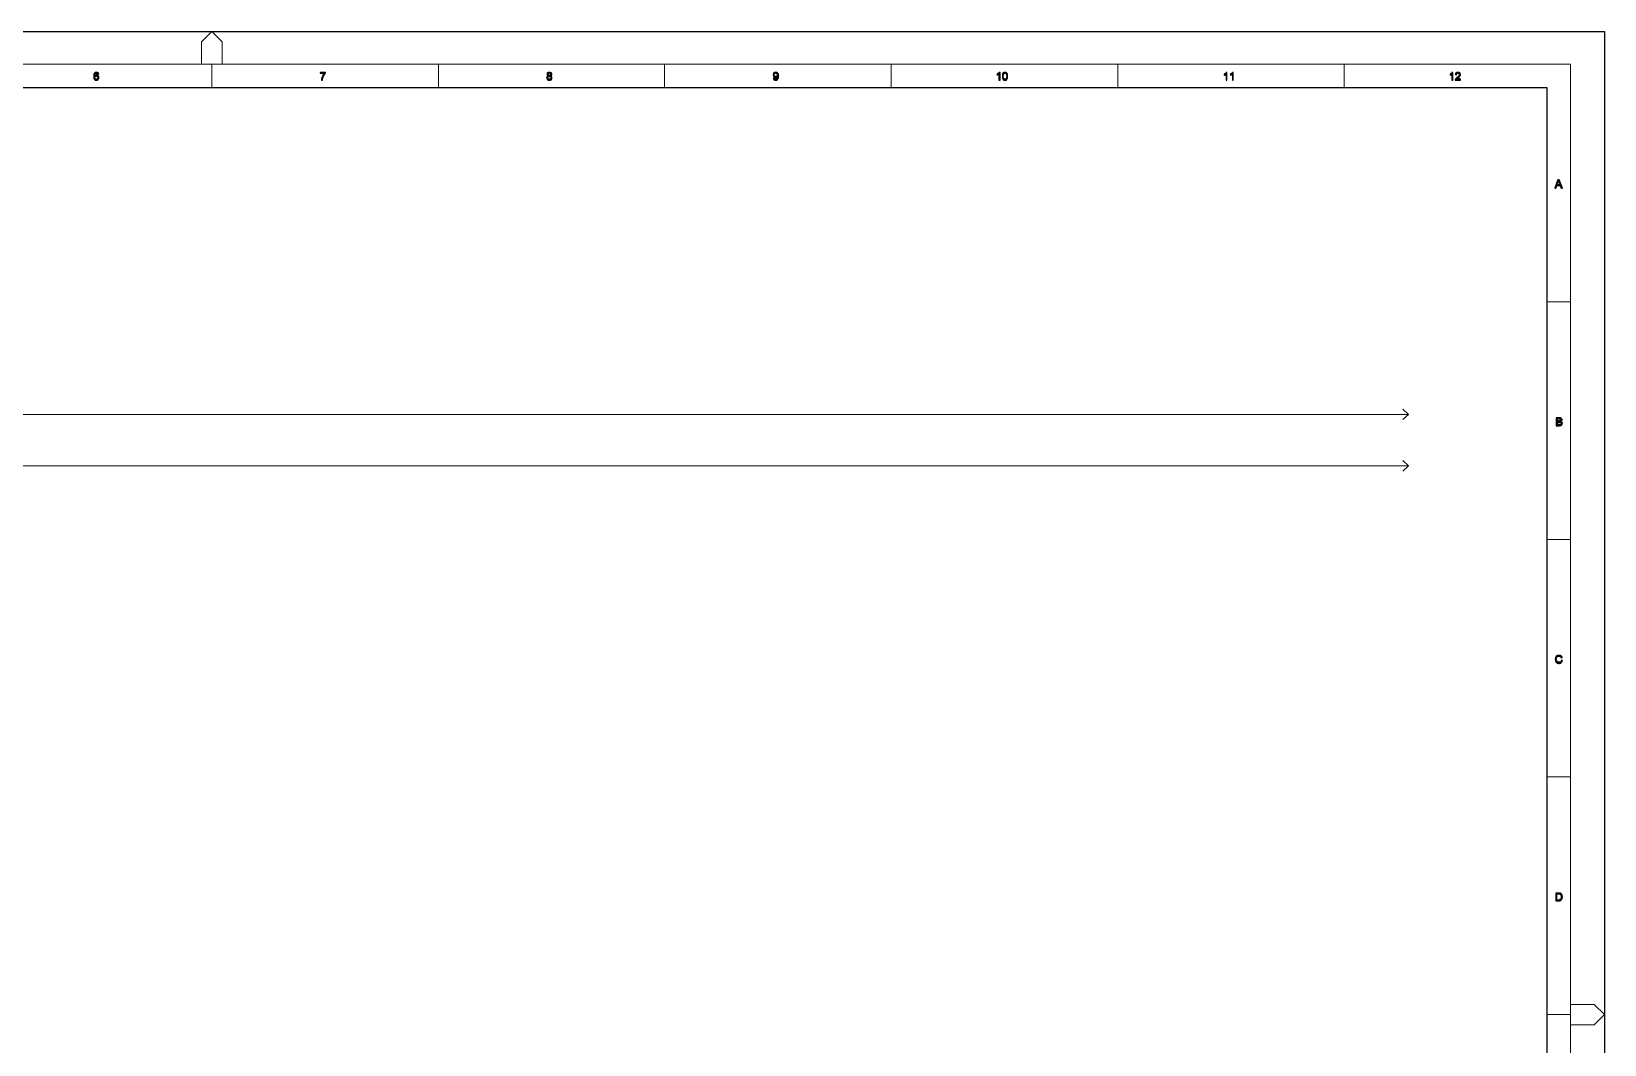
# Model space of a CAD drawing. Header units: millimetres. Extents: x 3 to 291, y 6 to 496.
# Drawn here: x 128.6 to 291.5, y 391.5 to 496.4 of the extents above; entities that cross this region are included whole.
import ezdxf

# ---------------------------------------------------------------- set-up
doc = ezdxf.new("R2010")
doc.units = ezdxf.units.MM
doc.layers.get('0').update_dxf_attribs({"linetype": 'CONTINUOUS'})

msp = doc.modelspace()

# ---------------------------------------------------------------- hatches: boundary and pattern name
for points in [[(135.14, 492.15), (135.1, 492.1), (135.1, 492.06), (135.05, 492.02), (135.05, 491.97), (135.05, 491.94), (135.05, 491.89), (135.02, 491.89), (135.02, 491.86), (135.02, 491.81), (135.02, 491.76), (135.02, 491.72), (135.02, 491.67), (135.05, 491.64), (135.05, 491.59), (135.05, 491.56), (135.05, 491.51), (135.1, 491.51), (135.1, 491.48), (135.14, 491.43), (135.19, 491.43), (135.19, 491.38), (135.22, 491.38), (135.27, 491.38), (135.32, 491.38), (135.3, 491.38), (135.35, 491.38), (135.4, 491.38), (135.43, 491.38), (135.43, 491.43), (135.48, 491.43), (135.48, 491.48), (135.32, 491.48), (135.3, 491.48), (135.27, 491.48), (135.22, 491.48), (135.22, 491.51), (135.19, 491.51), (135.19, 491.56), (135.14, 491.59), (135.14, 491.64), (135.14, 491.67), (135.14, 491.72), (135.19, 491.76), (135.22, 491.81), (135.14, 491.81), (135.14, 491.86), (135.14, 491.89), (135.14, 491.94), (135.14, 491.97), (135.14, 492.02), (135.19, 492.02), (135.19, 492.06), (135.22, 492.1), (135.27, 492.1), (135.32, 492.1), (135.32, 492.15)], [(135.32, 492.19), (135.3, 492.19), (135.27, 492.19), (135.22, 492.19), (135.19, 492.19), (135.19, 492.15), (135.14, 492.15), (135.14, 492.14), (135.32, 492.15), (135.3, 492.14), (135.35, 492.1), (135.4, 492.1), (135.43, 492.1), (135.43, 492.06), (135.43, 492.02), (135.43, 491.97), (135.57, 492.02), (135.57, 492.06), (135.52, 492.06), (135.52, 492.1), (135.48, 492.15), (135.48, 492.14), (135.43, 492.19), (135.4, 492.19), (135.35, 492.19)], [(135.32, 491.94), (135.3, 491.94), (135.27, 491.94), (135.27, 491.89), (135.22, 491.89), (135.19, 491.89), (135.19, 491.86), (135.14, 491.86), (135.14, 491.81), (135.22, 491.81), (135.27, 491.81), (135.32, 491.86), (135.48, 491.86), (135.43, 491.89), (135.4, 491.89), (135.35, 491.94)], [(159.03, 492.19), (158.48, 492.19), (158.48, 492.1), (158.9, 492.1), (158.9, 492.06), (158.86, 492.06), (158.86, 492.02), (158.81, 492.02), (158.81, 491.97), (158.78, 491.97), (158.78, 491.94), (158.78, 491.89), (158.73, 491.86), (158.73, 491.81), (158.7, 491.81), (158.7, 491.76), (158.7, 491.72), (158.65, 491.67), (158.65, 491.64), (158.65, 491.59), (158.65, 491.56), (158.61, 491.56), (158.61, 491.51), (158.6, 491.51), (158.61, 491.48), (158.6, 491.48), (158.61, 491.43), (158.6, 491.43), (158.61, 491.38), (158.6, 491.38), (158.7, 491.38), (158.7, 491.43), (158.73, 491.48), (158.73, 491.51), (158.73, 491.56), (158.73, 491.59), (158.73, 491.64), (158.78, 491.64), (158.78, 491.67), (158.78, 491.72), (158.81, 491.76), (158.81, 491.81), (158.86, 491.86), (158.86, 491.89), (158.9, 491.94), (158.9, 491.97), (158.94, 491.97), (158.94, 492.02), (158.99, 492.06), (158.99, 492.1), (159.03, 492.1)], [(182.19, 492.19), (182.16, 492.19), (182.11, 492.19), (182.07, 492.19), (182.02, 492.15), (182.02, 492.14), (181.99, 492.1), (181.99, 492.06), (181.99, 492.02), (181.99, 491.97), (181.99, 491.94), (181.99, 491.89), (182.02, 491.89), (182.02, 491.86), (182.07, 491.86), (182.07, 491.81), (182.02, 491.81), (181.99, 491.81), (181.99, 491.76), (181.94, 491.72), (181.94, 491.67), (181.94, 491.64), (181.94, 491.59), (181.94, 491.56), (181.94, 491.51), (181.99, 491.51), (181.99, 491.48), (182.02, 491.43), (182.19, 491.48), (182.16, 491.48), (182.11, 491.48), (182.07, 491.51), (182.07, 491.56), (182.02, 491.56), (182.02, 491.59), (182.02, 491.64), (182.02, 491.67), (182.07, 491.72), (182.11, 491.76), (182.16, 491.76), (182.19, 491.76), (182.19, 491.81), (182.41, 491.81), (182.37, 491.81), (182.32, 491.81), (182.32, 491.86), (182.37, 491.86), (182.19, 491.86), (182.16, 491.89), (182.11, 491.89), (182.11, 491.94), (182.07, 491.94), (182.07, 491.97), (182.07, 492.02), (182.07, 492.06), (182.11, 492.1), (182.16, 492.1), (182.19, 492.1), (182.19, 492.15), (182.41, 492.15), (182.37, 492.15), (182.37, 492.14), (182.32, 492.19), (182.29, 492.19), (182.24, 492.19)], [(182.41, 492.15), (182.19, 492.15), (182.19, 492.14), (182.24, 492.1), (182.29, 492.1), (182.32, 492.06), (182.32, 492.02), (182.32, 491.97), (182.32, 491.94), (182.29, 491.89), (182.24, 491.89), (182.19, 491.86), (182.37, 491.86), (182.41, 491.89), (182.41, 491.94), (182.45, 491.94), (182.45, 491.97), (182.45, 492.02), (182.45, 492.06), (182.41, 492.06), (182.41, 492.1)], [(205.45, 492.15), (205.45, 492.1), (205.4, 492.1), (205.4, 492.06), (205.4, 492.02), (205.4, 491.97), (205.37, 491.97), (205.37, 491.94), (205.37, 491.89), (205.4, 491.89), (205.4, 491.86), (205.4, 491.81), (205.4, 491.76), (205.45, 491.76), (205.45, 491.72), (205.67, 491.76), (205.62, 491.76), (205.58, 491.76), (205.53, 491.81), (205.48, 491.86), (205.48, 491.89), (205.48, 491.94), (205.48, 491.97), (205.48, 492.02), (205.53, 492.06), (205.53, 492.1), (205.58, 492.1), (205.62, 492.1), (205.67, 492.15)], [(205.67, 492.19), (205.62, 492.19), (205.58, 492.19), (205.53, 492.19), (205.48, 492.19), (205.48, 492.15), (205.48, 492.14), (205.45, 492.15), (205.67, 492.15), (205.67, 492.14), (205.7, 492.1), (205.75, 492.1), (205.75, 492.06), (205.78, 492.06), (205.78, 492.02), (205.78, 491.97), (205.83, 491.94), (205.78, 491.89), (205.78, 491.86), (205.78, 491.81), (205.75, 491.81), (205.75, 491.76), (205.83, 491.76), (205.83, 491.72), (205.83, 491.67), (205.83, 491.64), (205.78, 491.64), (205.78, 491.59), (205.78, 491.56), (205.75, 491.51), (205.7, 491.48), (205.67, 491.48), (205.62, 491.48), (205.83, 491.43), (205.83, 491.48), (205.87, 491.51), (205.87, 491.56), (205.87, 491.59), (205.92, 491.59), (205.92, 491.64), (205.92, 491.67), (205.92, 491.72), (205.92, 491.76), (205.92, 491.81), (205.92, 491.86), (205.92, 491.89), (205.92, 491.94), (205.92, 491.97), (205.92, 492.02), (205.87, 492.06), (205.87, 492.1), (205.83, 492.1), (205.83, 492.15), (205.78, 492.15), (205.78, 492.14), (205.78, 492.19), (205.75, 492.19), (205.7, 492.19)], [(228.61, 492.02), (228.58, 492.02), (228.58, 491.89), (228.58, 491.94), (228.61, 491.94), (228.66, 491.94), (228.66, 491.97), (228.7, 491.97), (228.75, 492.02)], [(228.88, 492.19), (228.78, 492.19), (228.75, 492.15), (228.75, 492.14), (228.75, 492.1), (228.7, 492.1), (228.66, 492.06), (228.61, 492.02), (228.75, 492.02), (228.75, 491.38), (228.88, 491.38)], [(229.21, 492.15), (229.16, 492.1), (229.16, 492.06), (229.13, 492.02), (229.13, 491.97), (229.13, 491.94), (229.13, 491.89), (229.13, 491.86), (229.13, 491.81), (229.13, 491.76), (229.13, 491.72), (229.13, 491.67), (229.13, 491.64), (229.13, 491.59), (229.16, 491.56), (229.16, 491.51), (229.16, 491.48), (229.21, 491.48), (229.21, 491.43), (229.26, 491.43), (229.26, 491.38), (229.29, 491.38), (229.34, 491.38), (229.38, 491.38), (229.43, 491.38), (229.46, 491.38), (229.51, 491.38), (229.51, 491.43), (229.56, 491.43), (229.54, 491.43), (229.56, 491.48), (229.38, 491.48), (229.34, 491.48), (229.29, 491.48), (229.29, 491.51), (229.26, 491.51), (229.26, 491.56), (229.26, 491.59), (229.21, 491.64), (229.21, 491.67), (229.21, 491.72), (229.21, 491.76), (229.21, 491.81), (229.21, 491.86), (229.21, 491.89), (229.21, 491.94), (229.26, 491.97), (229.26, 492.02), (229.26, 492.06), (229.29, 492.1), (229.34, 492.1), (229.38, 492.1), (229.38, 492.15)], [(229.38, 492.19), (229.34, 492.19), (229.29, 492.19), (229.26, 492.19), (229.26, 492.15), (229.21, 492.15), (229.21, 492.14), (229.38, 492.15), (229.38, 492.14), (229.43, 492.1), (229.46, 492.1), (229.46, 492.06), (229.51, 492.06), (229.51, 492.02), (229.56, 491.97), (229.54, 491.97), (229.56, 491.94), (229.56, 491.89), (229.54, 491.89), (229.56, 491.86), (229.56, 491.81), (229.54, 491.81), (229.56, 491.76), (229.56, 491.72), (229.56, 491.67), (229.54, 491.67), (229.56, 491.64), (229.54, 491.64), (229.56, 491.59), (229.51, 491.59), (229.51, 491.56), (229.51, 491.51), (229.46, 491.51), (229.46, 491.48), (229.43, 491.48), (229.38, 491.48), (229.56, 491.48), (229.59, 491.48), (229.59, 491.51), (229.59, 491.56), (229.64, 491.56), (229.64, 491.59), (229.64, 491.64), (229.64, 491.67), (229.64, 491.72), (229.64, 491.76), (229.64, 491.81), (229.64, 491.86), (229.64, 491.89), (229.64, 491.94), (229.64, 491.97), (229.64, 492.02), (229.59, 492.06), (229.59, 492.1), (229.56, 492.1), (229.56, 492.15), (229.54, 492.14), (229.51, 492.19), (229.46, 492.19), (229.43, 492.19)], [(252.17, 492.02), (252.12, 492.02), (252.07, 491.97), (252.07, 491.89), (252.12, 491.89), (252.17, 491.94), (252.21, 491.94), (252.21, 491.97), (252.26, 491.97), (252.29, 492.02)], [(252.37, 492.19), (252.34, 492.19), (252.29, 492.19), (252.29, 492.15), (252.29, 492.14), (252.26, 492.1), (252.21, 492.06), (252.17, 492.06), (252.17, 492.02), (252.29, 492.02), (252.29, 491.38), (252.37, 491.38)], [(252.8, 492.02), (252.75, 492.02), (252.72, 491.97), (252.72, 491.89), (252.75, 491.89), (252.8, 491.94), (252.85, 491.94), (252.84, 491.94), (252.85, 491.97), (252.89, 491.97), (252.93, 492.02)], [(253.02, 492.19), (252.97, 492.19), (252.93, 492.19), (252.93, 492.15), (252.93, 492.14), (252.89, 492.1), (252.85, 492.06), (252.84, 492.06), (252.8, 492.02), (252.93, 492.02), (252.93, 491.38), (253.02, 491.38)], [(275.55, 492.02), (275.5, 492.02), (275.47, 491.97), (275.47, 491.89), (275.5, 491.89), (275.5, 491.94), (275.55, 491.94), (275.58, 491.94), (275.58, 491.97), (275.63, 491.97), (275.63, 492.02), (275.67, 492.02)], [(275.75, 492.19), (275.72, 492.19), (275.67, 492.19), (275.67, 492.15), (275.67, 492.14), (275.63, 492.1), (275.58, 492.06), (275.55, 492.06), (275.55, 492.02), (275.67, 492.02), (275.67, 491.38), (275.75, 491.38)], [(276.31, 492.19), (276.26, 492.19), (276.23, 492.19), (276.18, 492.19), (276.15, 492.19), (276.15, 492.15), (276.13, 492.14), (276.1, 492.15), (276.1, 492.1), (276.05, 492.1), (276.05, 492.06), (276.05, 492.02), (276.01, 491.97), (276.15, 491.94), (276.15, 491.97), (276.13, 491.97), (276.15, 492.02), (276.13, 492.02), (276.18, 492.06), (276.23, 492.1), (276.26, 492.1), (276.31, 492.1), (276.48, 492.1), (276.48, 492.15), (276.48, 492.14), (276.43, 492.15), (276.43, 492.14), (276.4, 492.19), (276.35, 492.19)], [(276.48, 492.1), (276.31, 492.1), (276.35, 492.1), (276.4, 492.1), (276.4, 492.06), (276.43, 492.06), (276.43, 492.02), (276.43, 491.97), (276.43, 491.94), (276.43, 491.89), (276.4, 491.89), (276.4, 491.86), (276.4, 491.81), (276.35, 491.81), (276.35, 491.76), (276.31, 491.76), (276.26, 491.72), (276.23, 491.67), (276.18, 491.67), (276.18, 491.64), (276.15, 491.59), (276.13, 491.59), (276.1, 491.59), (276.1, 491.56), (276.05, 491.51), (276.05, 491.48), (276.01, 491.48), (276.01, 491.43), (276.01, 491.38), (276.56, 491.38), (276.56, 491.48), (276.15, 491.48), (276.13, 491.48), (276.18, 491.48), (276.18, 491.51), (276.23, 491.56), (276.26, 491.59), (276.31, 491.64), (276.35, 491.64), (276.35, 491.67), (276.4, 491.67), (276.4, 491.72), (276.43, 491.72), (276.43, 491.76), (276.48, 491.76), (276.48, 491.81), (276.53, 491.86), (276.53, 491.89), (276.56, 491.94), (276.56, 491.97), (276.56, 492.02), (276.53, 492.02), (276.53, 492.06), (276.53, 492.1)], [(135.48, 491.86), (135.32, 491.86), (135.3, 491.86), (135.35, 491.81), (135.4, 491.81), (135.43, 491.76), (135.43, 491.72), (135.48, 491.67), (135.48, 491.64), (135.48, 491.59), (135.43, 491.56), (135.43, 491.51), (135.4, 491.51), (135.4, 491.48), (135.35, 491.48), (135.32, 491.48), (135.48, 491.48), (135.52, 491.48), (135.52, 491.51), (135.57, 491.56), (135.57, 491.59), (135.57, 491.64), (135.57, 491.67), (135.57, 491.72), (135.57, 491.76), (135.52, 491.81)], [(182.41, 491.81), (182.19, 491.81), (182.24, 491.81), (182.24, 491.76), (182.29, 491.76), (182.32, 491.76), (182.32, 491.72), (182.37, 491.72), (182.37, 491.67), (182.37, 491.64), (182.37, 491.59), (182.37, 491.56), (182.32, 491.51), (182.29, 491.48), (182.24, 491.48), (182.19, 491.48), (182.02, 491.43), (182.07, 491.43), (182.07, 491.38), (182.11, 491.38), (182.16, 491.38), (182.19, 491.38), (182.24, 491.38), (182.29, 491.38), (182.32, 491.38), (182.37, 491.43), (182.41, 491.43), (182.41, 491.48), (182.45, 491.51), (182.45, 491.56), (182.45, 491.59), (182.45, 491.64), (182.45, 491.67), (182.45, 491.72), (182.45, 491.76), (182.41, 491.76)], [(205.48, 491.59), (205.4, 491.59), (205.4, 491.56), (205.4, 491.51), (205.45, 491.48), (205.45, 491.43), (205.48, 491.43), (205.53, 491.38), (205.58, 491.38), (205.62, 491.38), (205.67, 491.38), (205.7, 491.38), (205.75, 491.38), (205.78, 491.43), (205.83, 491.43), (205.62, 491.48), (205.58, 491.48), (205.53, 491.48), (205.53, 491.51), (205.48, 491.56)], [(205.75, 491.76), (205.7, 491.76), (205.67, 491.76), (205.45, 491.72), (205.48, 491.72), (205.48, 491.67), (205.53, 491.67), (205.58, 491.67), (205.62, 491.67), (205.67, 491.67), (205.7, 491.67), (205.75, 491.67), (205.75, 491.72), (205.78, 491.72), (205.78, 491.76), (205.83, 491.76)], [(286.77, 481.05), (286.64, 481.05), (286.31, 480.21), (286.44, 480.21), (286.52, 480.46), (286.85, 480.46), (286.55, 480.54), (286.64, 480.79), (286.69, 480.84), (286.69, 480.89), (286.69, 480.92), (286.69, 480.97)], [(286.77, 481.05), (286.69, 480.97), (286.69, 480.92), (286.74, 480.89), (286.72, 480.89), (286.74, 480.84), (286.72, 480.84), (286.74, 480.79), (286.77, 480.79), (286.85, 480.54), (286.55, 480.54), (286.85, 480.46), (286.98, 480.21), (287.12, 480.21)], [(286.77, 456.43), (286.47, 456.43), (286.47, 455.59), (286.77, 455.59), (286.82, 455.59), (286.85, 455.64), (286.9, 455.64), (286.93, 455.64), (286.98, 455.64), (287.02, 455.67), (287.02, 455.72), (286.6, 455.72), (286.6, 455.97), (286.77, 455.97), (287.02, 455.97), (287.02, 456.02), (286.98, 456.02), (286.93, 456.05), (286.98, 456.05), (286.6, 456.1), (286.6, 456.35), (286.74, 456.35), (287.02, 456.35), (286.98, 456.35), (286.98, 456.4), (286.93, 456.4), (286.9, 456.4), (286.9, 456.43), (286.85, 456.43), (286.82, 456.43)], [(287.02, 456.35), (286.74, 456.35), (286.77, 456.35), (286.77, 456.32), (286.82, 456.32), (286.85, 456.32), (286.9, 456.32), (286.93, 456.27), (286.93, 456.24), (286.93, 456.19), (286.93, 456.15), (286.93, 456.14), (286.9, 456.1), (286.85, 456.1), (286.82, 456.1), (286.77, 456.1), (286.6, 456.1), (286.98, 456.05), (286.98, 456.1), (287.02, 456.1), (287.02, 456.15), (287.02, 456.14), (287.07, 456.19), (287.07, 456.24), (287.07, 456.27), (287.02, 456.27), (287.02, 456.32)], [(287.02, 455.97), (286.77, 455.97), (286.82, 455.97), (286.85, 455.97), (286.9, 455.97), (286.93, 455.97), (286.93, 455.94), (286.98, 455.94), (286.98, 455.89), (286.98, 455.86), (286.98, 455.81), (286.98, 455.76), (286.93, 455.76), (286.93, 455.72), (286.9, 455.72), (286.85, 455.72), (286.82, 455.72), (286.77, 455.72), (286.6, 455.72), (287.02, 455.72), (287.07, 455.72), (287.07, 455.76), (287.07, 455.81), (287.12, 455.86), (287.12, 455.89), (287.07, 455.89), (287.07, 455.94), (287.07, 455.97)], [(286.77, 431.83), (286.74, 431.83), (286.69, 431.83), (286.64, 431.83), (286.6, 431.83), (286.55, 431.8), (286.55, 431.78), (286.52, 431.8), (286.52, 431.78), (286.52, 431.75), (286.47, 431.75), (286.47, 431.7), (286.44, 431.7), (286.44, 431.67), (286.39, 431.62), (286.39, 431.58), (286.39, 431.53), (286.39, 431.5), (286.34, 431.45), (286.34, 431.4), (286.39, 431.37), (286.39, 431.32), (286.39, 431.29), (286.39, 431.24), (286.44, 431.2), (286.44, 431.15), (286.47, 431.12), (286.52, 431.07), (286.74, 431.12), (286.72, 431.12), (286.69, 431.12), (286.64, 431.12), (286.6, 431.12), (286.6, 431.15), (286.55, 431.15), (286.55, 431.2), (286.52, 431.2), (286.52, 431.24), (286.52, 431.29), (286.47, 431.32), (286.47, 431.37), (286.47, 431.4), (286.47, 431.45), (286.47, 431.5), (286.47, 431.53), (286.52, 431.58), (286.52, 431.62), (286.52, 431.67), (286.55, 431.67), (286.55, 431.7), (286.6, 431.7), (286.64, 431.75), (286.69, 431.75), (286.74, 431.75), (286.77, 431.75), (286.98, 431.75), (286.98, 431.8), (286.93, 431.8), (286.93, 431.78), (286.9, 431.83), (286.85, 431.83), (286.82, 431.83)], [(286.98, 431.75), (286.77, 431.75), (286.82, 431.75), (286.85, 431.75), (286.85, 431.7), (286.9, 431.7), (286.93, 431.67), (286.93, 431.62), (286.98, 431.62), (286.98, 431.58), (287.07, 431.62), (287.07, 431.67), (287.02, 431.7), (287.02, 431.75)], [(286.98, 431.29), (286.98, 431.24), (286.93, 431.24), (286.93, 431.2), (286.93, 431.15), (286.9, 431.15), (286.85, 431.12), (286.82, 431.12), (286.77, 431.12), (286.74, 431.12), (286.52, 431.07), (286.55, 431.02), (286.6, 431.02), (286.64, 431.02), (286.69, 430.99), (286.74, 430.99), (286.77, 430.99), (286.82, 430.99), (286.82, 431.02), (286.85, 431.02), (286.9, 431.02), (286.93, 431.02), (286.93, 431.07), (286.98, 431.07), (286.98, 431.12), (287.02, 431.12), (287.02, 431.15), (287.07, 431.15), (287.07, 431.2), (287.07, 431.24), (287.12, 431.29)], [(286.69, 407.23), (286.44, 407.23), (286.44, 406.42), (286.74, 406.42), (286.72, 406.42), (286.77, 406.42), (286.82, 406.42), (286.85, 406.42), (286.9, 406.47), (286.93, 406.47), (286.98, 406.5), (286.52, 406.5), (286.52, 407.15), (286.69, 407.15), (286.98, 407.15), (286.98, 407.18), (286.93, 407.18), (286.9, 407.18), (286.9, 407.23), (286.85, 407.23), (286.82, 407.23), (286.77, 407.23), (286.74, 407.23)], [(286.98, 407.15), (286.69, 407.15), (286.74, 407.15), (286.77, 407.15), (286.82, 407.15), (286.85, 407.15), (286.85, 407.1), (286.9, 407.1), (286.9, 407.05), (286.93, 407.05), (286.93, 407.02), (286.93, 406.97), (286.98, 406.97), (286.98, 406.93), (286.98, 406.88), (286.98, 406.85), (286.98, 406.8), (286.98, 406.77), (286.98, 406.72), (286.98, 406.67), (286.93, 406.67), (286.93, 406.64), (286.93, 406.59), (286.9, 406.59), (286.9, 406.55), (286.85, 406.55), (286.82, 406.55), (286.82, 406.5), (286.77, 406.5), (286.74, 406.5), (286.69, 406.5), (286.52, 406.5), (286.98, 406.5), (286.98, 406.55), (287.02, 406.55), (287.02, 406.59), (287.07, 406.64), (287.07, 406.67), (287.07, 406.72), (287.07, 406.77), (287.12, 406.8), (287.12, 406.85), (287.12, 406.88), (287.07, 406.88), (287.07, 406.93), (287.07, 406.97), (287.07, 407.02), (287.07, 407.05), (287.02, 407.05), (287.02, 407.1)]]:
    msp.add_hatch(color=7).paths.add_polyline_path(points)

# ---------------------------------------------------------------- linework, layer by layer
at = {"color": 7, "linetype": 'Continuous', "lineweight": 25}
for points in [[(3.04, 496.42), (291.47, 496.42), (291.47, 292.69), (3.04, 292.69)], [(9.02, 490.62), (285.49, 490.62), (285.49, 298.76), (9.02, 298.76)]]:
    msp.add_lwpolyline(points, close=True, dxfattribs=at)
at = {"color": 7, "linetype": 'Continuous', "lineweight": 5}
for points in [[(146.19, 493.03), (146.19, 495.36), (147.25, 496.42), (148.31, 495.36), (148.31, 493.03)], [(147.25, 490.58), (147.25, 493.03), (147.25, 493.03)], [(170.72, 490.58), (170.72, 493.03), (170.72, 493.03)], [(194.14, 490.58), (194.14, 493.03), (194.14, 493.03)], [(217.61, 490.58), (217.61, 493.03), (217.61, 493.03)], [(241.07, 490.58), (241.07, 493.03), (241.07, 493.03)], [(264.5, 490.58), (264.5, 493.03), (264.5, 493.03)], [(285.49, 468.43), (287.96, 468.43), (287.96, 468.43)], [(285.49, 443.83), (287.96, 443.83), (287.96, 443.83)], [(285.49, 419.26), (287.96, 419.26), (287.96, 419.26)], [(285.49, 394.64), (287.96, 394.64), (287.96, 394.64)], [(287.96, 395.7), (290.41, 395.7), (291.47, 394.64), (290.41, 393.58), (287.96, 393.58)]]:
    msp.add_lwpolyline(points, dxfattribs=at)
msp.add_lwpolyline([(6.55, 493.03), (287.96, 493.03), (287.96, 296.27), (6.55, 296.27)], close=True, dxfattribs=at)
at = {"color": 7, "linetype": 'Continuous', "lineweight": -2}
for points in [[(135.14, 492.15), (135.1, 492.1), (135.1, 492.1), (135.1, 492.1), (135.1, 492.1), (135.1, 492.06), (135.1, 492.06), (135.05, 492.02), (135.05, 492.02), (135.05, 491.97), (135.05, 491.97), (135.05, 491.94), (135.05, 491.94), (135.05, 491.89), (135.02, 491.89), (135.02, 491.86), (135.02, 491.81), (135.02, 491.81), (135.02, 491.76), (135.02, 491.76), (135.02, 491.72), (135.02, 491.72), (135.02, 491.67), (135.05, 491.64), (135.05, 491.64), (135.05, 491.59), (135.05, 491.59), (135.05, 491.56), (135.05, 491.56), (135.05, 491.51), (135.1, 491.51), (135.1, 491.51), (135.1, 491.48), (135.1, 491.48), (135.1, 491.48), (135.14, 491.43), (135.14, 491.43), (135.19, 491.43), (135.19, 491.38), (135.19, 491.38), (135.22, 491.38), (135.22, 491.38), (135.27, 491.38), (135.32, 491.38), (135.3, 491.38), (135.3, 491.38), (135.35, 491.38), (135.35, 491.38), (135.4, 491.38), (135.4, 491.38), (135.43, 491.38), (135.43, 491.43), (135.43, 491.43), (135.48, 491.43), (135.48, 491.43), (135.48, 491.48), (135.32, 491.48), (135.3, 491.48), (135.27, 491.48), (135.27, 491.48), (135.22, 491.48), (135.22, 491.48), (135.22, 491.51), (135.19, 491.51), (135.19, 491.51), (135.19, 491.56), (135.19, 491.56), (135.14, 491.59), (135.14, 491.59), (135.14, 491.64), (135.14, 491.64), (135.14, 491.64), (135.14, 491.67), (135.14, 491.72), (135.14, 491.72), (135.19, 491.76), (135.19, 491.76), (135.19, 491.76), (135.22, 491.81), (135.22, 491.81), (135.14, 491.81), (135.14, 491.81), (135.14, 491.86), (135.14, 491.89), (135.14, 491.89), (135.14, 491.94), (135.14, 491.94), (135.14, 491.97), (135.14, 491.97), (135.14, 492.02), (135.19, 492.02), (135.19, 492.02), (135.19, 492.06), (135.19, 492.06), (135.22, 492.1), (135.22, 492.1), (135.27, 492.1), (135.27, 492.1), (135.32, 492.1), (135.32, 492.15)], [(135.32, 492.19), (135.3, 492.19), (135.27, 492.19), (135.27, 492.19), (135.22, 492.19), (135.22, 492.19), (135.19, 492.19), (135.19, 492.19), (135.19, 492.15), (135.14, 492.15), (135.14, 492.14), (135.32, 492.15), (135.3, 492.14), (135.35, 492.1), (135.35, 492.1), (135.4, 492.1), (135.4, 492.1), (135.43, 492.1), (135.43, 492.06), (135.43, 492.06), (135.43, 492.06), (135.43, 492.02), (135.43, 491.97), (135.57, 492.02), (135.57, 492.02), (135.57, 492.06), (135.52, 492.06), (135.52, 492.1), (135.52, 492.1), (135.52, 492.1), (135.48, 492.15), (135.48, 492.14), (135.48, 492.14), (135.43, 492.19), (135.43, 492.19), (135.4, 492.19), (135.4, 492.19), (135.35, 492.19), (135.35, 492.19)], [(135.32, 491.94), (135.3, 491.94), (135.3, 491.94), (135.27, 491.94), (135.27, 491.89), (135.22, 491.89), (135.22, 491.89), (135.22, 491.89), (135.19, 491.89), (135.19, 491.86), (135.14, 491.86), (135.14, 491.86), (135.14, 491.81), (135.22, 491.81), (135.22, 491.81), (135.27, 491.81), (135.27, 491.81), (135.32, 491.86), (135.48, 491.86), (135.48, 491.86), (135.48, 491.86), (135.43, 491.89), (135.43, 491.89), (135.4, 491.89), (135.4, 491.89), (135.35, 491.94), (135.35, 491.94)], [(159.03, 492.19), (158.48, 492.19), (158.48, 492.1), (158.9, 492.1), (158.9, 492.06), (158.86, 492.06), (158.86, 492.06), (158.86, 492.02), (158.81, 492.02), (158.81, 491.97), (158.81, 491.97), (158.78, 491.97), (158.78, 491.94), (158.78, 491.94), (158.78, 491.89), (158.73, 491.86), (158.73, 491.86), (158.73, 491.86), (158.73, 491.81), (158.7, 491.81), (158.7, 491.76), (158.7, 491.76), (158.7, 491.72), (158.7, 491.72), (158.65, 491.67), (158.65, 491.67), (158.65, 491.64), (158.65, 491.64), (158.65, 491.59), (158.65, 491.59), (158.65, 491.56), (158.61, 491.56), (158.61, 491.51), (158.6, 491.51), (158.61, 491.48), (158.6, 491.48), (158.61, 491.43), (158.6, 491.43), (158.61, 491.38), (158.6, 491.38), (158.7, 491.38), (158.7, 491.38), (158.7, 491.43), (158.7, 491.43), (158.73, 491.48), (158.73, 491.51), (158.73, 491.51), (158.73, 491.56), (158.73, 491.56), (158.73, 491.59), (158.73, 491.59), (158.73, 491.59), (158.73, 491.64), (158.78, 491.64), (158.78, 491.67), (158.78, 491.67), (158.78, 491.72), (158.78, 491.72), (158.81, 491.76), (158.81, 491.76), (158.81, 491.81), (158.81, 491.81), (158.86, 491.86), (158.86, 491.86), (158.86, 491.89), (158.86, 491.89), (158.9, 491.94), (158.9, 491.94), (158.9, 491.97), (158.94, 491.97), (158.94, 492.02), (158.94, 492.02), (158.94, 492.02), (158.99, 492.06), (158.99, 492.06), (158.99, 492.1), (159.03, 492.1)], [(182.19, 492.19), (182.19, 492.19), (182.16, 492.19), (182.16, 492.19), (182.11, 492.19), (182.11, 492.19), (182.07, 492.19), (182.07, 492.19), (182.02, 492.15), (182.02, 492.14), (182.02, 492.14), (181.99, 492.1), (181.99, 492.1), (181.99, 492.1), (181.99, 492.06), (181.99, 492.06), (181.99, 492.02), (181.99, 492.02), (181.99, 491.97), (181.99, 491.97), (181.99, 491.94), (181.99, 491.94), (181.99, 491.89), (181.99, 491.89), (182.02, 491.89), (182.02, 491.86), (182.02, 491.86), (182.07, 491.86), (182.07, 491.86), (182.07, 491.86), (182.07, 491.81), (182.02, 491.81), (182.02, 491.81), (181.99, 491.81), (181.99, 491.76), (181.99, 491.76), (181.99, 491.76), (181.94, 491.72), (181.94, 491.72), (181.94, 491.67), (181.94, 491.67), (181.94, 491.64), (181.94, 491.64), (181.94, 491.59), (181.94, 491.59), (181.94, 491.56), (181.94, 491.56), (181.94, 491.51), (181.99, 491.51), (181.99, 491.48), (181.99, 491.48), (182.02, 491.43), (182.19, 491.48), (182.19, 491.48), (182.16, 491.48), (182.16, 491.48), (182.11, 491.48), (182.11, 491.48), (182.07, 491.51), (182.07, 491.51), (182.07, 491.56), (182.02, 491.56), (182.02, 491.59), (182.02, 491.59), (182.02, 491.64), (182.02, 491.64), (182.02, 491.67), (182.02, 491.67), (182.07, 491.72), (182.07, 491.72), (182.07, 491.72), (182.11, 491.76), (182.11, 491.76), (182.11, 491.76), (182.16, 491.76), (182.19, 491.76), (182.19, 491.81), (182.41, 491.81), (182.37, 491.81), (182.37, 491.81), (182.32, 491.81), (182.32, 491.86), (182.32, 491.86), (182.32, 491.86), (182.37, 491.86), (182.37, 491.86), (182.19, 491.86), (182.19, 491.86), (182.16, 491.89), (182.16, 491.89), (182.11, 491.89), (182.11, 491.89), (182.11, 491.94), (182.07, 491.94), (182.07, 491.97), (182.07, 491.97), (182.07, 492.02), (182.07, 492.02), (182.07, 492.02), (182.07, 492.06), (182.07, 492.06), (182.11, 492.1), (182.11, 492.1), (182.16, 492.1), (182.16, 492.1), (182.19, 492.1), (182.19, 492.15), (182.41, 492.15), (182.37, 492.15), (182.37, 492.14), (182.37, 492.14), (182.32, 492.19), (182.32, 492.19), (182.29, 492.19), (182.29, 492.19), (182.24, 492.19), (182.24, 492.19)], [(182.41, 492.15), (182.19, 492.15), (182.19, 492.14), (182.24, 492.1), (182.29, 492.1), (182.29, 492.1), (182.29, 492.1), (182.32, 492.06), (182.32, 492.06), (182.32, 492.06), (182.32, 492.02), (182.32, 491.97), (182.32, 491.97), (182.32, 491.97), (182.32, 491.94), (182.32, 491.94), (182.29, 491.89), (182.29, 491.89), (182.29, 491.89), (182.24, 491.89), (182.24, 491.89), (182.19, 491.86), (182.37, 491.86), (182.41, 491.89), (182.41, 491.89), (182.41, 491.89), (182.41, 491.94), (182.45, 491.94), (182.45, 491.97), (182.45, 491.97), (182.45, 492.02), (182.45, 492.02), (182.45, 492.06), (182.41, 492.06), (182.41, 492.1), (182.41, 492.1)], [(205.45, 492.15), (205.45, 492.1), (205.45, 492.1), (205.4, 492.1), (205.4, 492.06), (205.4, 492.06), (205.4, 492.02), (205.4, 492.02), (205.4, 491.97), (205.37, 491.97), (205.37, 491.94), (205.37, 491.94), (205.37, 491.89), (205.4, 491.89), (205.4, 491.86), (205.4, 491.86), (205.4, 491.81), (205.4, 491.81), (205.4, 491.76), (205.45, 491.76), (205.45, 491.72), (205.67, 491.76), (205.62, 491.76), (205.62, 491.76), (205.58, 491.76), (205.58, 491.76), (205.53, 491.81), (205.53, 491.81), (205.53, 491.81), (205.53, 491.81), (205.48, 491.86), (205.48, 491.86), (205.48, 491.89), (205.48, 491.89), (205.48, 491.94), (205.48, 491.94), (205.48, 491.97), (205.48, 491.97), (205.48, 492.02), (205.48, 492.02), (205.53, 492.06), (205.53, 492.06), (205.53, 492.1), (205.58, 492.1), (205.58, 492.1), (205.62, 492.1), (205.62, 492.1), (205.67, 492.15)], [(205.67, 492.19), (205.62, 492.19), (205.62, 492.19), (205.58, 492.19), (205.58, 492.19), (205.53, 492.19), (205.53, 492.19), (205.48, 492.19), (205.48, 492.15), (205.48, 492.14), (205.45, 492.15), (205.67, 492.15), (205.67, 492.14), (205.7, 492.1), (205.7, 492.1), (205.75, 492.1), (205.75, 492.1), (205.75, 492.06), (205.78, 492.06), (205.78, 492.06), (205.78, 492.02), (205.78, 492.02), (205.78, 491.97), (205.78, 491.97), (205.83, 491.94), (205.83, 491.94), (205.78, 491.89), (205.78, 491.89), (205.78, 491.86), (205.78, 491.86), (205.78, 491.81), (205.75, 491.81), (205.75, 491.81), (205.75, 491.76), (205.83, 491.76), (205.83, 491.76), (205.83, 491.72), (205.83, 491.72), (205.83, 491.67), (205.83, 491.67), (205.83, 491.64), (205.78, 491.64), (205.78, 491.59), (205.78, 491.59), (205.78, 491.56), (205.78, 491.56), (205.78, 491.56), (205.75, 491.51), (205.75, 491.51), (205.75, 491.51), (205.7, 491.48), (205.7, 491.48), (205.67, 491.48), (205.67, 491.48), (205.62, 491.48), (205.83, 491.43), (205.83, 491.48), (205.83, 491.48), (205.87, 491.51), (205.87, 491.51), (205.87, 491.56), (205.87, 491.56), (205.87, 491.56), (205.87, 491.59), (205.92, 491.59), (205.92, 491.64), (205.92, 491.64), (205.92, 491.67), (205.92, 491.67), (205.92, 491.72), (205.92, 491.72), (205.92, 491.76), (205.92, 491.76), (205.92, 491.81), (205.92, 491.81), (205.92, 491.86), (205.92, 491.89), (205.92, 491.89), (205.92, 491.94), (205.92, 491.94), (205.92, 491.97), (205.92, 491.97), (205.92, 492.02), (205.92, 492.02), (205.87, 492.06), (205.87, 492.06), (205.87, 492.06), (205.87, 492.1), (205.87, 492.1), (205.83, 492.1), (205.83, 492.15), (205.78, 492.15), (205.78, 492.14), (205.78, 492.19), (205.75, 492.19), (205.75, 492.19), (205.7, 492.19), (205.7, 492.19)], [(228.61, 492.02), (228.61, 492.02), (228.58, 492.02), (228.58, 492.02), (228.58, 491.89), (228.58, 491.89), (228.58, 491.94), (228.61, 491.94), (228.61, 491.94), (228.66, 491.94), (228.66, 491.97), (228.66, 491.97), (228.7, 491.97), (228.7, 491.97), (228.75, 492.02), (228.75, 492.02), (228.75, 492.02)], [(228.88, 492.19), (228.78, 492.19), (228.78, 492.19), (228.78, 492.19), (228.78, 492.19), (228.75, 492.15), (228.75, 492.14), (228.75, 492.1), (228.7, 492.1), (228.7, 492.1), (228.66, 492.06), (228.66, 492.06), (228.66, 492.06), (228.61, 492.02), (228.75, 492.02), (228.75, 491.38), (228.88, 491.38)], [(229.21, 492.15), (229.16, 492.1), (229.16, 492.1), (229.16, 492.06), (229.16, 492.06), (229.13, 492.02), (229.13, 492.02), (229.13, 492.02), (229.13, 491.97), (229.13, 491.97), (229.13, 491.94), (229.13, 491.94), (229.13, 491.89), (229.13, 491.86), (229.13, 491.86), (229.13, 491.81), (229.13, 491.81), (229.13, 491.76), (229.13, 491.76), (229.13, 491.72), (229.13, 491.67), (229.13, 491.67), (229.13, 491.64), (229.13, 491.64), (229.13, 491.59), (229.13, 491.59), (229.16, 491.56), (229.16, 491.56), (229.16, 491.51), (229.16, 491.51), (229.16, 491.48), (229.16, 491.48), (229.21, 491.48), (229.21, 491.48), (229.21, 491.43), (229.26, 491.43), (229.26, 491.43), (229.26, 491.38), (229.29, 491.38), (229.29, 491.38), (229.34, 491.38), (229.38, 491.38), (229.38, 491.38), (229.38, 491.38), (229.43, 491.38), (229.43, 491.38), (229.46, 491.38), (229.46, 491.38), (229.51, 491.38), (229.51, 491.43), (229.56, 491.43), (229.54, 491.43), (229.54, 491.43), (229.56, 491.48), (229.38, 491.48), (229.38, 491.48), (229.34, 491.48), (229.34, 491.48), (229.34, 491.48), (229.29, 491.48), (229.29, 491.51), (229.26, 491.51), (229.26, 491.51), (229.26, 491.56), (229.26, 491.56), (229.26, 491.56), (229.26, 491.59), (229.26, 491.59), (229.21, 491.64), (229.21, 491.64), (229.21, 491.67), (229.21, 491.67), (229.21, 491.72), (229.21, 491.76), (229.21, 491.81), (229.21, 491.81), (229.21, 491.86), (229.21, 491.86), (229.21, 491.89), (229.21, 491.94), (229.21, 491.94), (229.26, 491.97), (229.26, 491.97), (229.26, 492.02), (229.26, 492.02), (229.26, 492.02), (229.26, 492.06), (229.26, 492.06), (229.29, 492.1), (229.29, 492.1), (229.34, 492.1), (229.34, 492.1), (229.38, 492.1), (229.38, 492.15)], [(229.38, 492.19), (229.38, 492.19), (229.34, 492.19), (229.34, 492.19), (229.29, 492.19), (229.29, 492.19), (229.26, 492.19), (229.26, 492.19), (229.26, 492.15), (229.21, 492.15), (229.21, 492.14), (229.21, 492.14), (229.38, 492.15), (229.38, 492.14), (229.43, 492.1), (229.43, 492.1), (229.46, 492.1), (229.46, 492.1), (229.46, 492.06), (229.51, 492.06), (229.51, 492.06), (229.51, 492.06), (229.51, 492.02), (229.51, 492.02), (229.51, 492.02), (229.56, 491.97), (229.54, 491.97), (229.56, 491.94), (229.56, 491.89), (229.54, 491.89), (229.56, 491.86), (229.56, 491.81), (229.54, 491.81), (229.54, 491.81), (229.56, 491.76), (229.56, 491.72), (229.56, 491.67), (229.54, 491.67), (229.56, 491.64), (229.54, 491.64), (229.56, 491.59), (229.51, 491.59), (229.51, 491.56), (229.51, 491.56), (229.51, 491.56), (229.51, 491.51), (229.51, 491.51), (229.46, 491.51), (229.46, 491.48), (229.46, 491.48), (229.43, 491.48), (229.43, 491.48), (229.38, 491.48), (229.56, 491.48), (229.59, 491.48), (229.59, 491.51), (229.59, 491.51), (229.59, 491.56), (229.64, 491.56), (229.64, 491.56), (229.64, 491.59), (229.64, 491.59), (229.64, 491.64), (229.64, 491.64), (229.64, 491.67), (229.64, 491.67), (229.64, 491.72), (229.64, 491.72), (229.64, 491.76), (229.64, 491.81), (229.64, 491.81), (229.64, 491.86), (229.64, 491.86), (229.64, 491.89), (229.64, 491.89), (229.64, 491.94), (229.64, 491.94), (229.64, 491.97), (229.64, 491.97), (229.64, 492.02), (229.64, 492.02), (229.59, 492.06), (229.59, 492.06), (229.59, 492.1), (229.59, 492.1), (229.56, 492.1), (229.56, 492.15), (229.54, 492.14), (229.51, 492.19), (229.51, 492.19), (229.51, 492.19), (229.46, 492.19), (229.46, 492.19), (229.43, 492.19), (229.43, 492.19)], [(252.17, 492.02), (252.12, 492.02), (252.12, 492.02), (252.07, 491.97), (252.07, 491.89), (252.07, 491.89), (252.12, 491.89), (252.12, 491.89), (252.17, 491.94), (252.17, 491.94), (252.21, 491.94), (252.21, 491.94), (252.21, 491.97), (252.26, 491.97), (252.26, 491.97), (252.29, 492.02), (252.29, 492.02)], [(252.37, 492.19), (252.34, 492.19), (252.34, 492.19), (252.29, 492.19), (252.29, 492.15), (252.29, 492.14), (252.26, 492.1), (252.26, 492.1), (252.26, 492.1), (252.21, 492.06), (252.21, 492.06), (252.17, 492.06), (252.17, 492.02), (252.17, 492.02), (252.29, 492.02), (252.29, 491.38), (252.37, 491.38)], [(252.8, 492.02), (252.75, 492.02), (252.75, 492.02), (252.72, 491.97), (252.72, 491.89), (252.72, 491.89), (252.75, 491.89), (252.75, 491.89), (252.8, 491.94), (252.8, 491.94), (252.85, 491.94), (252.84, 491.94), (252.85, 491.97), (252.89, 491.97), (252.89, 491.97), (252.93, 492.02), (252.93, 492.02)], [(253.02, 492.19), (252.97, 492.19), (252.97, 492.19), (252.93, 492.19), (252.93, 492.15), (252.93, 492.14), (252.89, 492.1), (252.89, 492.1), (252.89, 492.1), (252.85, 492.06), (252.84, 492.06), (252.84, 492.06), (252.8, 492.02), (252.8, 492.02), (252.93, 492.02), (252.93, 491.38), (253.02, 491.38)], [(275.55, 492.02), (275.5, 492.02), (275.5, 492.02), (275.47, 491.97), (275.47, 491.89), (275.47, 491.89), (275.5, 491.89), (275.5, 491.89), (275.5, 491.94), (275.55, 491.94), (275.58, 491.94), (275.58, 491.94), (275.58, 491.97), (275.63, 491.97), (275.63, 491.97), (275.63, 492.02), (275.67, 492.02)], [(275.75, 492.19), (275.72, 492.19), (275.72, 492.19), (275.67, 492.19), (275.67, 492.15), (275.67, 492.14), (275.63, 492.1), (275.63, 492.1), (275.63, 492.1), (275.58, 492.06), (275.58, 492.06), (275.55, 492.06), (275.55, 492.02), (275.55, 492.02), (275.67, 492.02), (275.67, 491.38), (275.75, 491.38)], [(276.31, 492.19), (276.26, 492.19), (276.26, 492.19), (276.23, 492.19), (276.18, 492.19), (276.18, 492.19), (276.15, 492.19), (276.15, 492.15), (276.13, 492.14), (276.1, 492.15), (276.1, 492.1), (276.1, 492.1), (276.05, 492.1), (276.05, 492.06), (276.05, 492.06), (276.05, 492.02), (276.05, 492.02), (276.01, 491.97), (276.01, 491.97), (276.15, 491.94), (276.15, 491.97), (276.13, 491.97), (276.15, 492.02), (276.13, 492.02), (276.18, 492.06), (276.18, 492.06), (276.18, 492.06), (276.23, 492.1), (276.23, 492.1), (276.23, 492.1), (276.26, 492.1), (276.31, 492.1), (276.48, 492.1), (276.48, 492.15), (276.48, 492.14), (276.48, 492.14), (276.43, 492.15), (276.43, 492.14), (276.4, 492.19), (276.4, 492.19), (276.35, 492.19), (276.35, 492.19)], [(276.48, 492.1), (276.31, 492.1), (276.31, 492.1), (276.31, 492.1), (276.35, 492.1), (276.35, 492.1), (276.4, 492.1), (276.4, 492.06), (276.4, 492.06), (276.43, 492.06), (276.43, 492.02), (276.43, 492.02), (276.43, 491.97), (276.43, 491.97), (276.43, 491.94), (276.43, 491.94), (276.43, 491.94), (276.43, 491.89), (276.4, 491.89), (276.4, 491.86), (276.4, 491.86), (276.4, 491.81), (276.35, 491.81), (276.35, 491.81), (276.35, 491.76), (276.31, 491.76), (276.31, 491.76), (276.26, 491.72), (276.26, 491.72), (276.23, 491.67), (276.23, 491.67), (276.18, 491.67), (276.18, 491.64), (276.18, 491.64), (276.15, 491.59), (276.13, 491.59), (276.1, 491.59), (276.1, 491.56), (276.1, 491.56), (276.1, 491.56), (276.05, 491.51), (276.05, 491.51), (276.05, 491.48), (276.01, 491.48), (276.01, 491.43), (276.01, 491.43), (276.01, 491.43), (276.01, 491.38), (276.01, 491.38), (276.56, 491.38), (276.56, 491.48), (276.15, 491.48), (276.13, 491.48), (276.18, 491.48), (276.18, 491.51), (276.18, 491.51), (276.18, 491.51), (276.23, 491.56), (276.23, 491.56), (276.23, 491.56), (276.26, 491.59), (276.26, 491.59), (276.31, 491.64), (276.31, 491.64), (276.35, 491.64), (276.35, 491.67), (276.4, 491.67), (276.4, 491.72), (276.4, 491.72), (276.43, 491.72), (276.43, 491.76), (276.43, 491.76), (276.48, 491.76), (276.48, 491.76), (276.48, 491.81), (276.48, 491.81), (276.53, 491.86), (276.53, 491.86), (276.53, 491.89), (276.53, 491.89), (276.53, 491.89), (276.56, 491.94), (276.56, 491.94), (276.56, 491.97), (276.56, 491.97), (276.56, 491.97), (276.56, 492.02), (276.53, 492.02), (276.53, 492.06), (276.53, 492.06), (276.53, 492.1)], [(135.48, 491.86), (135.32, 491.86), (135.3, 491.86), (135.35, 491.81), (135.35, 491.81), (135.4, 491.81), (135.4, 491.81), (135.43, 491.76), (135.43, 491.76), (135.43, 491.76), (135.43, 491.72), (135.43, 491.72), (135.48, 491.67), (135.48, 491.67), (135.48, 491.64), (135.48, 491.64), (135.48, 491.59), (135.48, 491.59), (135.43, 491.56), (135.43, 491.56), (135.43, 491.51), (135.43, 491.51), (135.4, 491.51), (135.4, 491.48), (135.4, 491.48), (135.35, 491.48), (135.35, 491.48), (135.32, 491.48), (135.48, 491.48), (135.52, 491.48), (135.52, 491.48), (135.52, 491.51), (135.52, 491.51), (135.57, 491.56), (135.57, 491.56), (135.57, 491.59), (135.57, 491.59), (135.57, 491.64), (135.57, 491.64), (135.57, 491.67), (135.57, 491.67), (135.57, 491.72), (135.57, 491.72), (135.57, 491.76), (135.57, 491.76), (135.52, 491.81), (135.52, 491.81), (135.52, 491.81)], [(182.41, 491.81), (182.19, 491.81), (182.24, 491.81), (182.24, 491.76), (182.29, 491.76), (182.29, 491.76), (182.32, 491.76), (182.32, 491.72), (182.32, 491.72), (182.37, 491.72), (182.37, 491.67), (182.37, 491.67), (182.37, 491.64), (182.37, 491.64), (182.37, 491.59), (182.37, 491.59), (182.37, 491.56), (182.37, 491.56), (182.32, 491.51), (182.32, 491.51), (182.32, 491.51), (182.29, 491.48), (182.29, 491.48), (182.24, 491.48), (182.24, 491.48), (182.19, 491.48), (182.02, 491.43), (182.02, 491.43), (182.02, 491.43), (182.07, 491.43), (182.07, 491.38), (182.07, 491.38), (182.11, 491.38), (182.11, 491.38), (182.16, 491.38), (182.19, 491.38), (182.19, 491.38), (182.19, 491.38), (182.24, 491.38), (182.29, 491.38), (182.29, 491.38), (182.32, 491.38), (182.32, 491.38), (182.37, 491.43), (182.37, 491.43), (182.37, 491.43), (182.41, 491.43), (182.41, 491.48), (182.41, 491.48), (182.45, 491.51), (182.45, 491.51), (182.45, 491.56), (182.45, 491.56), (182.45, 491.59), (182.45, 491.59), (182.45, 491.64), (182.45, 491.64), (182.45, 491.64), (182.45, 491.67), (182.45, 491.67), (182.45, 491.72), (182.45, 491.72), (182.45, 491.76), (182.41, 491.76), (182.41, 491.76)], [(205.48, 491.59), (205.4, 491.59), (205.4, 491.56), (205.4, 491.56), (205.4, 491.51), (205.4, 491.51), (205.45, 491.48), (205.45, 491.48), (205.45, 491.43), (205.48, 491.43), (205.48, 491.43), (205.48, 491.43), (205.53, 491.38), (205.53, 491.38), (205.58, 491.38), (205.58, 491.38), (205.62, 491.38), (205.62, 491.38), (205.62, 491.38), (205.67, 491.38), (205.7, 491.38), (205.7, 491.38), (205.75, 491.38), (205.75, 491.38), (205.78, 491.43), (205.78, 491.43), (205.78, 491.43), (205.83, 491.43), (205.62, 491.48), (205.62, 491.48), (205.62, 491.48), (205.58, 491.48), (205.58, 491.48), (205.53, 491.48), (205.53, 491.51), (205.53, 491.51), (205.48, 491.56), (205.48, 491.56)], [(205.75, 491.76), (205.7, 491.76), (205.7, 491.76), (205.67, 491.76), (205.67, 491.76), (205.45, 491.72), (205.45, 491.72), (205.48, 491.72), (205.48, 491.67), (205.53, 491.67), (205.53, 491.67), (205.58, 491.67), (205.58, 491.67), (205.62, 491.67), (205.62, 491.67), (205.62, 491.67), (205.67, 491.67), (205.67, 491.67), (205.7, 491.67), (205.7, 491.67), (205.75, 491.67), (205.75, 491.67), (205.75, 491.72), (205.78, 491.72), (205.78, 491.72), (205.78, 491.76), (205.83, 491.76)], [(286.77, 481.05), (286.64, 481.05), (286.31, 480.21), (286.44, 480.21), (286.52, 480.46), (286.85, 480.46), (286.55, 480.54), (286.64, 480.79), (286.64, 480.79), (286.64, 480.79), (286.69, 480.84), (286.69, 480.84), (286.69, 480.89), (286.69, 480.89), (286.69, 480.92), (286.69, 480.97)], [(286.77, 481.05), (286.69, 480.97), (286.69, 480.92), (286.69, 480.92), (286.74, 480.89), (286.72, 480.89), (286.74, 480.84), (286.72, 480.84), (286.74, 480.79), (286.77, 480.79), (286.85, 480.54), (286.55, 480.54), (286.85, 480.46), (286.98, 480.21), (287.12, 480.21)], [(286.77, 456.43), (286.47, 456.43), (286.47, 455.59), (286.77, 455.59), (286.82, 455.59), (286.82, 455.59), (286.85, 455.64), (286.9, 455.64), (286.9, 455.64), (286.9, 455.64), (286.93, 455.64), (286.93, 455.64), (286.98, 455.64), (286.98, 455.64), (287.02, 455.67), (287.02, 455.67), (287.02, 455.67), (287.02, 455.72), (286.6, 455.72), (286.6, 455.97), (286.77, 455.97), (287.02, 455.97), (287.02, 456.02), (286.98, 456.02), (286.98, 456.02), (286.93, 456.05), (286.93, 456.05), (286.93, 456.05), (286.93, 456.05), (286.98, 456.05), (286.6, 456.1), (286.6, 456.35), (286.74, 456.35), (287.02, 456.35), (286.98, 456.35), (286.98, 456.35), (286.98, 456.4), (286.93, 456.4), (286.93, 456.4), (286.9, 456.4), (286.9, 456.4), (286.9, 456.43), (286.85, 456.43), (286.82, 456.43), (286.82, 456.43)], [(287.02, 456.35), (286.74, 456.35), (286.77, 456.35), (286.77, 456.32), (286.82, 456.32), (286.85, 456.32), (286.85, 456.32), (286.85, 456.32), (286.85, 456.32), (286.9, 456.32), (286.9, 456.32), (286.93, 456.27), (286.93, 456.27), (286.93, 456.27), (286.93, 456.24), (286.93, 456.24), (286.93, 456.19), (286.93, 456.19), (286.93, 456.15), (286.93, 456.14), (286.93, 456.14), (286.9, 456.1), (286.9, 456.1), (286.85, 456.1), (286.85, 456.1), (286.85, 456.1), (286.82, 456.1), (286.77, 456.1), (286.77, 456.1), (286.6, 456.1), (286.98, 456.05), (286.98, 456.1), (287.02, 456.1), (287.02, 456.15), (287.02, 456.14), (287.02, 456.14), (287.07, 456.19), (287.07, 456.19), (287.07, 456.24), (287.07, 456.24), (287.07, 456.24), (287.07, 456.27), (287.02, 456.27), (287.02, 456.32), (287.02, 456.32)], [(287.02, 455.97), (286.77, 455.97), (286.77, 455.97), (286.82, 455.97), (286.82, 455.97), (286.85, 455.97), (286.85, 455.97), (286.9, 455.97), (286.9, 455.97), (286.93, 455.97), (286.93, 455.94), (286.93, 455.94), (286.98, 455.94), (286.98, 455.89), (286.98, 455.89), (286.98, 455.86), (286.98, 455.86), (286.98, 455.81), (286.98, 455.81), (286.98, 455.76), (286.93, 455.76), (286.93, 455.76), (286.93, 455.72), (286.9, 455.72), (286.9, 455.72), (286.85, 455.72), (286.85, 455.72), (286.85, 455.72), (286.82, 455.72), (286.77, 455.72), (286.6, 455.72), (287.02, 455.72), (287.07, 455.72), (287.07, 455.76), (287.07, 455.76), (287.07, 455.76), (287.07, 455.81), (287.12, 455.86), (287.12, 455.86), (287.12, 455.89), (287.07, 455.89), (287.07, 455.94), (287.07, 455.94), (287.07, 455.97), (287.07, 455.97), (287.07, 455.97)], [(286.77, 431.83), (286.77, 431.83), (286.74, 431.83), (286.69, 431.83), (286.69, 431.83), (286.64, 431.83), (286.64, 431.83), (286.6, 431.83), (286.6, 431.83), (286.55, 431.8), (286.55, 431.78), (286.52, 431.8), (286.52, 431.78), (286.52, 431.75), (286.47, 431.75), (286.47, 431.75), (286.47, 431.7), (286.44, 431.7), (286.44, 431.67), (286.44, 431.67), (286.44, 431.67), (286.39, 431.62), (286.39, 431.62), (286.39, 431.58), (286.39, 431.58), (286.39, 431.53), (286.39, 431.53), (286.39, 431.5), (286.39, 431.5), (286.34, 431.45), (286.34, 431.45), (286.34, 431.4), (286.39, 431.37), (286.39, 431.37), (286.39, 431.32), (286.39, 431.32), (286.39, 431.29), (286.39, 431.29), (286.39, 431.24), (286.39, 431.24), (286.44, 431.2), (286.44, 431.2), (286.44, 431.15), (286.44, 431.15), (286.47, 431.12), (286.47, 431.12), (286.47, 431.12), (286.52, 431.07), (286.74, 431.12), (286.72, 431.12), (286.72, 431.12), (286.69, 431.12), (286.69, 431.12), (286.64, 431.12), (286.64, 431.12), (286.6, 431.12), (286.6, 431.15), (286.55, 431.15), (286.55, 431.15), (286.55, 431.2), (286.52, 431.2), (286.52, 431.24), (286.52, 431.24), (286.52, 431.24), (286.52, 431.29), (286.52, 431.29), (286.47, 431.32), (286.47, 431.32), (286.47, 431.37), (286.47, 431.37), (286.47, 431.4), (286.47, 431.45), (286.47, 431.45), (286.47, 431.5), (286.47, 431.5), (286.47, 431.53), (286.47, 431.53), (286.52, 431.58), (286.52, 431.58), (286.52, 431.62), (286.52, 431.62), (286.52, 431.67), (286.55, 431.67), (286.55, 431.67), (286.55, 431.7), (286.6, 431.7), (286.6, 431.7), (286.6, 431.7), (286.64, 431.75), (286.64, 431.75), (286.69, 431.75), (286.69, 431.75), (286.74, 431.75), (286.77, 431.75), (286.98, 431.75), (286.98, 431.8), (286.93, 431.8), (286.93, 431.78), (286.93, 431.78), (286.9, 431.83), (286.9, 431.83), (286.85, 431.83), (286.85, 431.83), (286.82, 431.83), (286.82, 431.83)], [(286.98, 431.75), (286.77, 431.75), (286.77, 431.75), (286.77, 431.75), (286.82, 431.75), (286.82, 431.75), (286.85, 431.75), (286.85, 431.7), (286.9, 431.7), (286.9, 431.7), (286.9, 431.7), (286.93, 431.67), (286.93, 431.67), (286.93, 431.62), (286.98, 431.62), (286.98, 431.58), (287.07, 431.62), (287.07, 431.62), (287.07, 431.67), (287.07, 431.67), (287.02, 431.7), (287.02, 431.7), (287.02, 431.7), (287.02, 431.75)], [(286.98, 431.29), (286.98, 431.29), (286.98, 431.29), (286.98, 431.24), (286.93, 431.24), (286.93, 431.2), (286.93, 431.2), (286.93, 431.15), (286.9, 431.15), (286.9, 431.15), (286.9, 431.15), (286.85, 431.12), (286.85, 431.12), (286.82, 431.12), (286.82, 431.12), (286.77, 431.12), (286.77, 431.12), (286.74, 431.12), (286.52, 431.07), (286.52, 431.07), (286.52, 431.07), (286.55, 431.02), (286.55, 431.02), (286.6, 431.02), (286.6, 431.02), (286.64, 431.02), (286.64, 431.02), (286.69, 430.99), (286.69, 430.99), (286.74, 430.99), (286.77, 430.99), (286.77, 430.99), (286.77, 430.99), (286.82, 430.99), (286.82, 431.02), (286.85, 431.02), (286.85, 431.02), (286.9, 431.02), (286.9, 431.02), (286.93, 431.02), (286.93, 431.07), (286.98, 431.07), (286.98, 431.07), (286.98, 431.12), (287.02, 431.12), (287.02, 431.12), (287.02, 431.15), (287.07, 431.15), (287.07, 431.2), (287.07, 431.2), (287.07, 431.24), (287.07, 431.24), (287.12, 431.29)], [(286.69, 407.23), (286.44, 407.23), (286.44, 406.42), (286.74, 406.42), (286.72, 406.42), (286.77, 406.42), (286.77, 406.42), (286.82, 406.42), (286.82, 406.42), (286.85, 406.42), (286.85, 406.42), (286.9, 406.47), (286.9, 406.47), (286.93, 406.47), (286.93, 406.47), (286.93, 406.47), (286.98, 406.5), (286.98, 406.5), (286.52, 406.5), (286.52, 407.15), (286.69, 407.15), (286.98, 407.15), (286.98, 407.18), (286.93, 407.18), (286.93, 407.18), (286.9, 407.18), (286.9, 407.23), (286.85, 407.23), (286.85, 407.23), (286.85, 407.23), (286.82, 407.23), (286.82, 407.23), (286.77, 407.23), (286.77, 407.23), (286.74, 407.23)], [(286.98, 407.15), (286.69, 407.15), (286.69, 407.15), (286.74, 407.15), (286.77, 407.15), (286.77, 407.15), (286.82, 407.15), (286.82, 407.15), (286.85, 407.15), (286.85, 407.15), (286.85, 407.1), (286.85, 407.1), (286.9, 407.1), (286.9, 407.05), (286.93, 407.05), (286.93, 407.02), (286.93, 407.02), (286.93, 407.02), (286.93, 406.97), (286.98, 406.97), (286.98, 406.93), (286.98, 406.93), (286.98, 406.88), (286.98, 406.85), (286.98, 406.85), (286.98, 406.8), (286.98, 406.8), (286.98, 406.77), (286.98, 406.72), (286.98, 406.72), (286.98, 406.67), (286.93, 406.67), (286.93, 406.67), (286.93, 406.64), (286.93, 406.64), (286.93, 406.59), (286.9, 406.59), (286.9, 406.59), (286.9, 406.55), (286.85, 406.55), (286.85, 406.55), (286.82, 406.55), (286.82, 406.5), (286.82, 406.5), (286.77, 406.5), (286.77, 406.5), (286.74, 406.5), (286.69, 406.5), (286.52, 406.5), (286.98, 406.5), (286.98, 406.55), (287.02, 406.55), (287.02, 406.55), (287.02, 406.59), (287.02, 406.59), (287.07, 406.64), (287.07, 406.64), (287.07, 406.67), (287.07, 406.67), (287.07, 406.67), (287.07, 406.72), (287.07, 406.72), (287.07, 406.77), (287.12, 406.8), (287.12, 406.8), (287.12, 406.85), (287.12, 406.85), (287.12, 406.88), (287.07, 406.88), (287.07, 406.93), (287.07, 406.93), (287.07, 406.97), (287.07, 406.97), (287.07, 407.02), (287.07, 407.02), (287.07, 407.05), (287.02, 407.05), (287.02, 407.1), (287.02, 407.1), (287.02, 407.1)]]:
    msp.add_lwpolyline(points, close=True, dxfattribs=at)
at = {"color": 7, "linetype": 'Continuous', "lineweight": 20}
for points in [[(40.3, 456.78), (271.18, 456.78), (271.18, 456.78)], [(270.59, 457.33), (271.18, 456.78), (270.59, 456.24)], [(40.3, 451.44), (271.18, 451.44), (271.18, 451.44)], [(270.59, 452), (271.18, 451.44), (270.59, 450.89)]]:
    msp.add_lwpolyline(points, dxfattribs=at)

doc.saveas('drawing.dxf')
